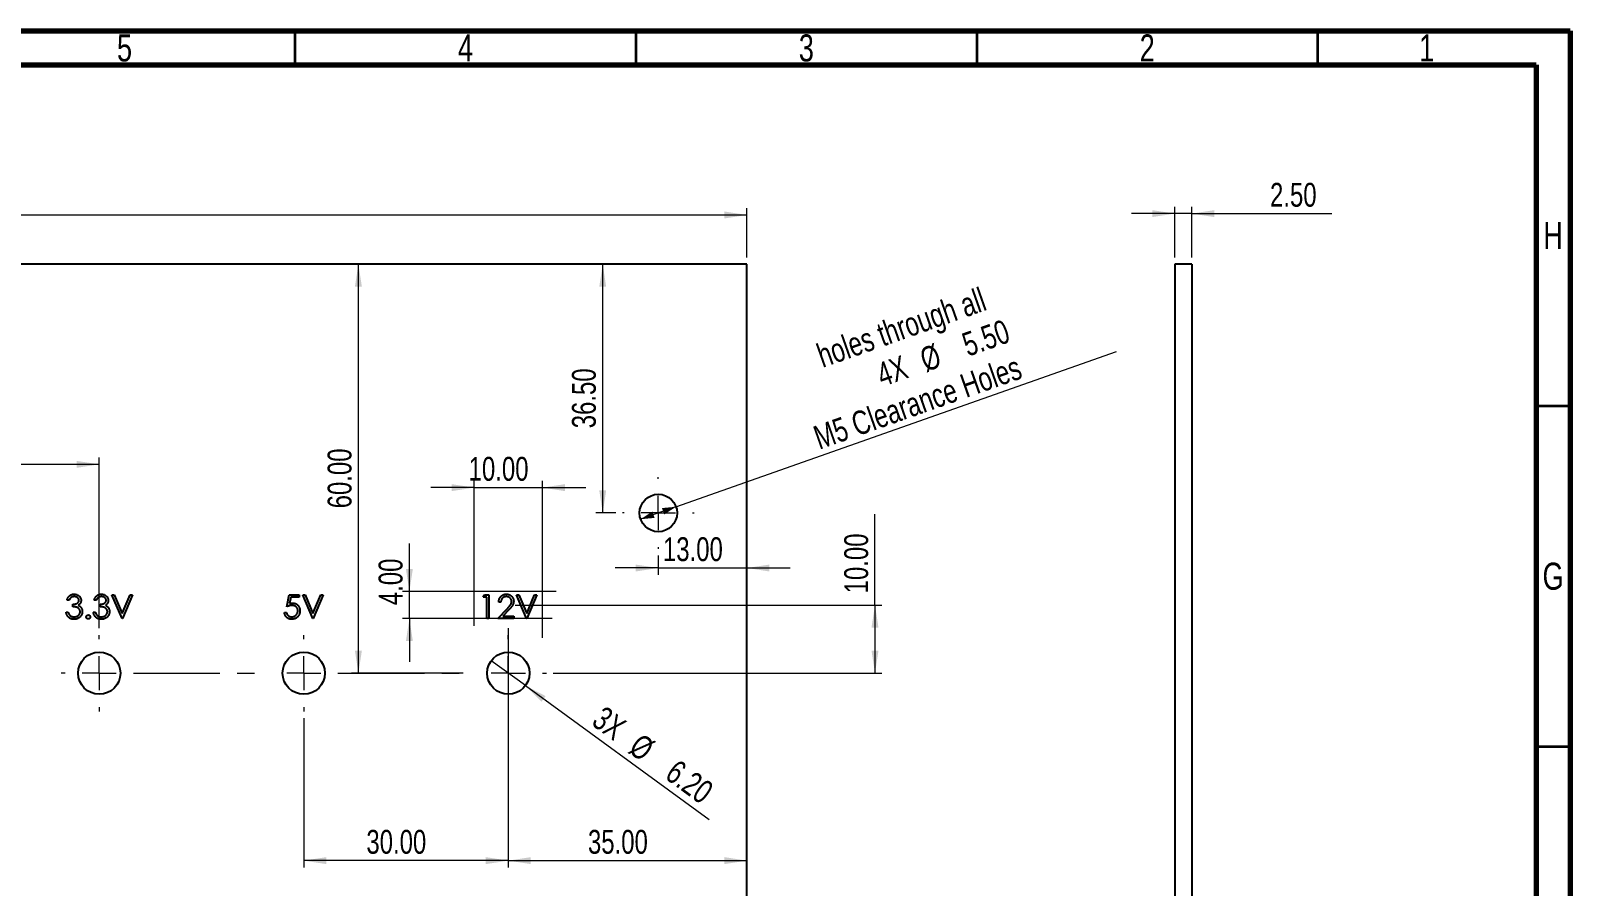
# Model space of a CAD drawing. Header units: millimetres. Extents: x 0 to 589, y 0 to 415.
# Drawn here: x 363.2 to 589, y 289.5 to 415 of the extents above; entities that cross this region are included whole.
import ezdxf

# ---------------------------------------------------------------- set-up
doc = ezdxf.new("R2010")
doc.units = ezdxf.units.MM
doc.linetypes.add('CENTERX2', pattern=[20.32, 12.7, -2.54, 2.54, -2.54])
doc.styles.add('SLDTEXTSTYLE1', font='TXT', dxfattribs={"width": 0.75})
doc.dimstyles.new('SLDDIMSTYLE0', dxfattribs={"dimtxt": 3.5, "dimasz": 3.302, "dimexe": 0, "dimexo": 0.0625, "dimgap": 0.875, "dimtad": 1, "dimrnd": 1e-09, "dimzin": 4, "dimdsep": 46, "dimtxsty": 'SLDTEXTSTYLE1', "dimsah": 1, "dimcen": 0.09, "dimadec": 0, "dimazin": 1, "dimtfac": 1, "dimtofl": 0, "dimtmove": 0, "dimatfit": 3, "dimfxl": 1, "dimfrac": 2, "dimtolj": 1, "dimtzin": 12, "dimarcsym": 0})
doc.dimstyles.new('SLDDIMSTYLE1', dxfattribs={"dimtxt": 3.5, "dimasz": 3.302, "dimexe": 0, "dimexo": 0.0625, "dimgap": 0.875, "dimtad": 1, "dimrnd": 1e-09, "dimzin": 4, "dimdsep": 46, "dimtxsty": 'SLDTEXTSTYLE1', "dimsah": 1, "dimcen": 0.09, "dimadec": 0, "dimazin": 1, "dimtfac": 1, "dimtmove": 0, "dimatfit": 0, "dimfxl": 1, "dimfrac": 2, "dimtolj": 1, "dimtzin": 12, "dimarcsym": 0})
doc.dimstyles.new('SLDDIMSTYLE2', dxfattribs={"dimtxt": 3.5, "dimasz": 3.302, "dimexe": 0, "dimexo": 0.0625, "dimgap": 0.875, "dimtad": 1, "dimrnd": 1e-09, "dimzin": 4, "dimdsep": 46, "dimtxsty": 'SLDTEXTSTYLE1', "dimblk1": 'NONE', "dimsah": 1, "dimcen": 0, "dimadec": 0, "dimazin": 1, "dimtfac": 1, "dimtmove": 0, "dimatfit": 3, "dimldrblk": 'NONE', "dimfxl": 1, "dimfrac": 2, "dimtolj": 1, "dimtzin": 12, "dimarcsym": 0})
doc.dimstyles.new('SLDDIMSTYLE3', dxfattribs={"dimtxt": 3.5, "dimasz": 3.302, "dimexe": 0, "dimexo": 0.0625, "dimgap": 0.875, "dimtad": 1, "dimrnd": 1e-09, "dimzin": 4, "dimdsep": 46, "dimtxsty": 'SLDTEXTSTYLE1', "dimsah": 1, "dimcen": 0, "dimadec": 0, "dimazin": 1, "dimtfac": 1, "dimtmove": 0, "dimatfit": 3, "dimfxl": 1, "dimfrac": 2, "dimtolj": 1, "dimtzin": 12, "dimarcsym": 0})

# ---------------------------------------------------------------- blocks, each defined once
blk = doc.blocks.new('_D_1')
at = {"color": 7, "linetype": 'Continuous', "lineweight": 0}
for p, q in [((43.25, 381.76), (43.25, 388.98)), ((468.25, 381.76), (468.25, 388.98)), ((43.25, 387.98), (468.25, 387.98))]:
    blk.add_line(p, q, dxfattribs=at)
at = {"color": 7, "linetype": 'Continuous', "lineweight": 18}
for points in [[(43.25, 387.98), (46.55, 387.47), (46.55, 388.49)], [(468.25, 387.98), (464.95, 388.49), (464.95, 387.47)]]:
    blk.add_solid(points, dxfattribs=at)
at = {"color": 7, "linetype": 'Continuous', "lineweight": 18, "insert": (248.64, 392.49), "char_height": 3.5, "attachment_point": 1, "style": 'SLDTEXTSTYLE1'}
blk.add_mtext('425.00', dxfattribs=at)
blk = doc.blocks.new('_D_22')
at = {"color": 7, "linetype": 'Continuous', "lineweight": 0}
for q in [(430.75, 322.59), (462.72, 299.27)]:
    blk.add_line((435.76, 318.93), q, dxfattribs=at)
at = {"color": 7, "linetype": 'Continuous', "lineweight": 18}
blk.add_solid([(435.76, 318.93), (438.12, 316.58), (438.72, 317.4)], dxfattribs=at)
at = {"color": 7, "linetype": 'Continuous', "lineweight": 18, "char_height": 3.5, "attachment_point": 1, "rotation": 323.8923, "style": 'SLDTEXTSTYLE1'}
for s, insert in [('3X', (447.35, 316.11)), ('%%c', (452.75, 312.1)), ('6.20', (458.1, 308.26))]:
    blk.add_mtext(s, dxfattribs=dict(at, insert=insert))
blk = doc.blocks.new('_None')
blk = doc.blocks.new('_D_23')
at = {"color": 7, "linetype": 'Continuous', "lineweight": 0}
for p, q in [((411.26, 320.76), (411.26, 380.76)), ((426.65, 320.76), (410.26, 320.76))]:
    blk.add_line(p, q, dxfattribs=at)
at = {"color": 7, "linetype": 'Continuous', "lineweight": 18}
for points in [[(411.26, 380.76), (410.75, 377.46), (411.77, 377.46)], [(411.26, 320.76), (411.77, 324.06), (410.75, 324.06)]]:
    blk.add_solid(points, dxfattribs=at)
at = {"color": 7, "linetype": 'Continuous', "lineweight": 18, "insert": (406.75, 344.94), "char_height": 3.5, "attachment_point": 1, "rotation": 90, "style": 'SLDTEXTSTYLE1'}
blk.add_mtext('60.00', dxfattribs=at)
blk = doc.blocks.new('_D_24')
at = {"color": 7, "linetype": 'Continuous', "lineweight": 0}
for p, q in [((433.25, 327.36), (433.25, 292.26)), ((433.25, 293.26), (468.25, 293.26))]:
    blk.add_line(p, q, dxfattribs=at)
at = {"color": 7, "linetype": 'Continuous', "lineweight": 18}
for points in [[(433.25, 293.26), (436.55, 292.75), (436.55, 293.77)], [(468.25, 293.26), (464.95, 293.77), (464.95, 292.75)]]:
    blk.add_solid(points, dxfattribs=at)
at = {"color": 7, "linetype": 'Continuous', "lineweight": 18, "insert": (444.93, 297.77), "char_height": 3.5, "attachment_point": 1, "style": 'SLDTEXTSTYLE1'}
blk.add_mtext('35.00', dxfattribs=at)
blk = doc.blocks.new('_D_25')
at = {"color": 7, "linetype": 'Continuous', "lineweight": 0}
for p, q in [((403.25, 314.16), (403.25, 292.26)), ((433.25, 314.16), (433.25, 292.26)), ((433.25, 293.26), (403.25, 293.26))]:
    blk.add_line(p, q, dxfattribs=at)
at = {"color": 7, "linetype": 'Continuous', "lineweight": 18}
for points in [[(403.25, 293.26), (406.55, 292.75), (406.55, 293.77)], [(433.25, 293.26), (429.95, 293.77), (429.95, 292.75)]]:
    blk.add_solid(points, dxfattribs=at)
at = {"color": 7, "linetype": 'Continuous', "lineweight": 18, "insert": (412.43, 297.77), "char_height": 3.5, "attachment_point": 1, "style": 'SLDTEXTSTYLE1'}
blk.add_mtext('30.00', dxfattribs=at)
blk = doc.blocks.new('_D_26')
at = {"color": 7, "linetype": 'Continuous', "lineweight": 0}
for p, q in [((418.74, 332.76), (418.74, 339.79)), ((440.25, 332.76), (417.74, 332.76)), ((418.74, 328.76), (418.74, 332.76)), ((439.66, 328.76), (417.74, 328.76)), ((418.74, 328.76), (418.74, 322.41))]:
    blk.add_line(p, q, dxfattribs=at)
at = {"color": 7, "linetype": 'Continuous', "lineweight": 18}
for points in [[(418.74, 332.76), (419.25, 336.06), (418.23, 336.06)], [(418.74, 328.76), (418.23, 325.46), (419.25, 325.46)]]:
    blk.add_solid(points, dxfattribs=at)
at = {"color": 7, "linetype": 'Continuous', "lineweight": 18, "insert": (414.23, 330.74), "char_height": 3.5, "attachment_point": 1, "rotation": 90, "style": 'SLDTEXTSTYLE1'}
blk.add_mtext('4.00', dxfattribs=at)
blk = doc.blocks.new('_D_27')
at = {"color": 7, "linetype": 'Continuous', "lineweight": 0}
for p, q in [((428.25, 347.98), (421.9, 347.98)), ((428.25, 327.71), (428.25, 348.98)), ((428.25, 347.98), (438.25, 347.98)), ((438.25, 325.94), (438.25, 348.98)), ((438.25, 347.98), (444.6, 347.98))]:
    blk.add_line(p, q, dxfattribs=at)
at = {"color": 7, "linetype": 'Continuous', "lineweight": 18}
for points in [[(428.25, 347.98), (424.95, 348.49), (424.95, 347.47)], [(438.25, 347.98), (441.55, 347.47), (441.55, 348.49)]]:
    blk.add_solid(points, dxfattribs=at)
at = {"color": 7, "linetype": 'Continuous', "lineweight": 18, "insert": (427.43, 352.49), "char_height": 3.5, "attachment_point": 1, "style": 'SLDTEXTSTYLE1'}
blk.add_mtext('10.00', dxfattribs=at)
blk = doc.blocks.new('_D_28')
at = {"color": 7, "linetype": 'Continuous', "lineweight": 0}
for p, q in [((487.03, 330.76), (487.03, 344.1)), ((434.25, 330.76), (488.03, 330.76)), ((487.03, 330.76), (487.03, 320.76)), ((439.85, 320.76), (488.03, 320.76))]:
    blk.add_line(p, q, dxfattribs=at)
at = {"color": 7, "linetype": 'Continuous', "lineweight": 18}
for points in [[(487.03, 330.76), (486.52, 327.46), (487.54, 327.46)], [(487.03, 320.76), (487.54, 324.06), (486.52, 324.06)]]:
    blk.add_solid(points, dxfattribs=at)
at = {"color": 7, "linetype": 'Continuous', "lineweight": 18, "insert": (482.52, 332.47), "char_height": 3.5, "attachment_point": 1, "rotation": 90, "style": 'SLDTEXTSTYLE1'}
blk.add_mtext('10.00', dxfattribs=at)
blk = doc.blocks.new('_D_29')
at = {"color": 7, "linetype": 'Continuous', "lineweight": 0}
for p, q in [((333.25, 327.36), (333.25, 352.39)), ((373.25, 327.36), (373.25, 352.39)), ((373.25, 351.39), (333.25, 351.39))]:
    blk.add_line(p, q, dxfattribs=at)
at = {"color": 7, "linetype": 'Continuous', "lineweight": 18}
for points in [[(333.25, 351.39), (336.55, 350.89), (336.55, 351.9)], [(373.25, 351.39), (369.95, 351.9), (369.95, 350.89)]]:
    blk.add_solid(points, dxfattribs=at)
at = {"color": 7, "linetype": 'Continuous', "lineweight": 18, "insert": (347.43, 355.91), "char_height": 3.5, "attachment_point": 1, "style": 'SLDTEXTSTYLE1'}
blk.add_mtext('40.00', dxfattribs=at)
blk = doc.blocks.new('_D_36')
at = {"color": 7, "linetype": 'Continuous', "lineweight": 0}
for q in [(522.46, 367.97), (452.66, 343.35)]:
    blk.add_line((457.84, 345.17), q, dxfattribs=at)
at = {"color": 7, "linetype": 'Continuous', "lineweight": 18}
for points in [[(452.66, 343.35), (454.71, 343.54), (454.38, 344.48)], [(457.84, 345.17), (455.79, 344.98), (456.12, 344.04)]]:
    blk.add_solid(points, dxfattribs=at)
at = {"color": 7, "linetype": 'Continuous', "lineweight": 18, "char_height": 3.5, "attachment_point": 1, "rotation": 19.4309, "style": 'SLDTEXTSTYLE1'}
for s, insert in [('holes through all', (478.17, 368.84)), ('5.50', (499.49, 370.47)), ('%%c', (493.3, 368.23)), ('M5 Clearance Holes', (477.69, 356.83)), ('4X', (486.94, 366.04))]:
    blk.add_mtext(s, dxfattribs=dict(at, insert=insert))
blk = doc.blocks.new('_D_37')
at = {"color": 7, "linetype": 'Continuous', "lineweight": 0}
for p, q in [((447.1, 344.26), (447.1, 380.76)), ((449, 344.26), (446.1, 344.26))]:
    blk.add_line(p, q, dxfattribs=at)
at = {"color": 7, "linetype": 'Continuous', "lineweight": 18}
for points in [[(447.1, 380.76), (446.59, 377.46), (447.6, 377.46)], [(447.1, 344.26), (447.6, 347.56), (446.59, 347.56)]]:
    blk.add_solid(points, dxfattribs=at)
at = {"color": 7, "linetype": 'Continuous', "lineweight": 18, "insert": (442.58, 356.69), "char_height": 3.5, "attachment_point": 1, "rotation": 90, "style": 'SLDTEXTSTYLE1'}
blk.add_mtext('36.50', dxfattribs=at)
blk = doc.blocks.new('_D_38')
at = {"color": 7, "linetype": 'Continuous', "lineweight": 0}
for p, q in [((455.25, 338.01), (455.25, 335.19)), ((455.25, 336.19), (448.9, 336.19)), ((455.25, 336.19), (468.25, 336.19)), ((468.25, 336.19), (474.6, 336.19))]:
    blk.add_line(p, q, dxfattribs=at)
at = {"color": 7, "linetype": 'Continuous', "lineweight": 18}
for points in [[(455.25, 336.19), (451.95, 336.69), (451.95, 335.68)], [(468.25, 336.19), (471.55, 335.68), (471.55, 336.69)]]:
    blk.add_solid(points, dxfattribs=at)
at = {"color": 7, "linetype": 'Continuous', "lineweight": 18, "insert": (455.93, 340.7), "char_height": 3.5, "attachment_point": 1, "style": 'SLDTEXTSTYLE1'}
blk.add_mtext('13.00', dxfattribs=at)
blk = doc.blocks.new('SW_CENTERMARKSYMBOL_3')
at = {"color": 0, "linetype": 'Continuous', "lineweight": 18}
for p, q in [((0, 5), (0, 5.25)), ((0, 0), (0, 2.5)), ((-5, 0), (-5.25, 0)), ((0, 0), (-2.5, 0)), ((0, 0), (0, -2.5)), ((0, 0), (2.5, 0)), ((5, 0), (5.25, 0)), ((0, -5), (0, -5.25))]:
    blk.add_line(p, q, dxfattribs=at)
blk = doc.blocks.new('SW_CENTERMARKSYMBOL_5')
at = {"color": 0, "linetype": 'Continuous', "lineweight": 18}
for p, q in [((-30, 5), (-30, 5.6)), ((0, 5), (0, 5.6)), ((30, 5), (30, 5.6)), ((-30, 0), (-30, 2.5)), ((0, 0), (0, 2.5)), ((30, 0), (30, 2.5)), ((-35, 0), (-35.6, 0)), ((-30, 0), (-32.5, 0)), ((-30, 0), (-30, -2.5)), ((-30, 0), (-27.5, 0)), ((0, 0), (-2.5, 0)), ((0, 0), (0, -2.5)), ((0, 0), (2.5, 0)), ((30, 0), (27.5, 0)), ((30, 0), (30, -2.5)), ((30, 0), (32.5, 0)), ((35, 0), (35.6, 0)), ((-30, -5), (-30, -5.6)), ((0, -5), (0, -5.6)), ((30, -5), (30, -5.6))]:
    blk.add_line(p, q, dxfattribs=at)
at = {"color": 0, "linetype": 'CENTERX2', "lineweight": 18}
for p, q in [((-25, 0), (-5, 0)), ((5, 0), (25, 0))]:
    blk.add_line(p, q, dxfattribs=at)
blk = doc.blocks.new('_D_50')
at = {"color": 7, "linetype": 'Continuous', "lineweight": 0}
for p, q in [((531, 381.76), (531, 389.18)), ((533.5, 381.76), (533.5, 389.18)), ((531, 388.18), (524.65, 388.18)), ((533.5, 388.18), (531, 388.18)), ((533.5, 388.18), (554.02, 388.18))]:
    blk.add_line(p, q, dxfattribs=at)
at = {"color": 7, "linetype": 'Continuous', "lineweight": 18}
for points in [[(531, 388.18), (527.69, 388.69), (527.69, 387.67)], [(533.5, 388.18), (536.8, 387.67), (536.8, 388.69)]]:
    blk.add_solid(points, dxfattribs=at)
at = {"color": 7, "linetype": 'Continuous', "lineweight": 18, "insert": (544.97, 392.69), "char_height": 3.5, "attachment_point": 1, "style": 'SLDTEXTSTYLE1'}
blk.add_mtext('2.50', dxfattribs=at)

msp = doc.modelspace()

# ---------------------------------------------------------------- linework, layer by layer
at = {"color": 7, "linetype": 'Continuous', "lineweight": 70}
for p, q in [((15, 415), (589, 415)), ((589, 415), (589, 5)), ((20, 410), (584, 410)), ((584, 410), (584, 10))]:
    msp.add_line(p, q, dxfattribs=at)
at = {"color": 7, "linetype": 'Continuous', "lineweight": 35}
for p, q in [((402, 410), (402, 415)), ((452, 410), (452, 415)), ((502, 410), (502, 415)), ((552, 410), (552, 415)), ((584, 360), (589, 360)), ((584, 310), (589, 310))]:
    msp.add_line(p, q, dxfattribs=at)
at = {"color": 7, "linetype": 'Continuous', "lineweight": 25}
for p, q in [((468.251, 380.76), (43.251, 380.76)), ((468.251, 162.76), (468.251, 380.76)), ((530.996, 380.76), (530.996, 162.76)), ((533.496, 380.76), (530.996, 380.76)), ((533.496, 380.76), (533.496, 162.76)), ((375.117, 332.26), (375.453, 332.26)), ((376.597, 328.76), (375.117, 332.26)), ((375.453, 332.26), (376.62, 329.502)), ((376.62, 329.502), (377.786, 332.26)), ((378.123, 332.26), (376.642, 328.76)), ((377.786, 332.26), (378.123, 332.26)), ((400.761, 330.51), (401.12, 332.26)), ((401.12, 332.26), (402.556, 332.26)), ((402.556, 332.26), (402.556, 331.901)), ((403.094, 332.26), (403.431, 332.26)), ((404.575, 328.76), (403.094, 332.26)), ((403.431, 332.26), (404.597, 329.502)), ((404.597, 329.502), (405.764, 332.26)), ((406.101, 332.26), (404.62, 328.76)), ((405.764, 332.26), (406.101, 332.26)), ((429.549, 331.901), (429.755, 332.26)), ((429.755, 332.26), (430.402, 332.26)), ((430.402, 332.26), (430.402, 328.76)), ((434.44, 332.26), (434.777, 332.26)), ((435.921, 328.76), (434.44, 332.26)), ((434.777, 332.26), (435.943, 329.502)), ((435.943, 329.502), (437.11, 332.26)), ((437.447, 332.26), (435.966, 328.76)), ((437.11, 332.26), (437.447, 332.26)), ((368.386, 329.702), (368.7, 329.702)), ((368.834, 331.452), (368.52, 331.452)), ((369.373, 330.51), (369.373, 330.869)), ((372.379, 329.702), (372.693, 329.702)), ((372.828, 331.452), (372.514, 331.452)), ((373.367, 330.51), (373.367, 330.869)), ((400.402, 329.657), (400.716, 329.657)), ((401.365, 331.901), (401.177, 330.98)), ((402.556, 331.901), (401.365, 331.901)), ((430.088, 331.901), (429.549, 331.901)), ((430.088, 328.76), (430.088, 331.901)), ((431.703, 328.76), (433.06, 330.208)), ((432.152, 331.183), (431.838, 331.183)), ((433.328, 330.053), (432.453, 329.119)), ((376.642, 328.76), (376.597, 328.76)), ((404.62, 328.76), (404.575, 328.76)), ((430.402, 328.76), (430.088, 328.76)), ((434.081, 328.76), (431.703, 328.76)), ((432.453, 329.119), (434.081, 329.119)), ((434.081, 329.119), (434.081, 328.76)), ((435.966, 328.76), (435.921, 328.76))]:
    msp.add_line(p, q, dxfattribs=at)
for centre, radius in [((455.251, 344.26), 2.75), ((373.251, 320.76), 3.1), ((403.251, 320.76), 3.1), ((433.251, 320.76), 3.1)]:
    msp.add_circle(centre, radius, dxfattribs=at)
for points, knots in [([(368.52, 331.452), (368.529, 331.487), (368.546, 331.556), (368.58, 331.655), (368.618, 331.748), (368.663, 331.834), (368.713, 331.915), (368.77, 331.988), (368.831, 332.057), (368.899, 332.118), (368.97, 332.173), (369.045, 332.219), (369.124, 332.26), (369.205, 332.293), (369.29, 332.318), (369.378, 332.336), (369.469, 332.348), (369.531, 332.349), (369.562, 332.35)], [0, 0, 0, 0, 0.0726253, 0.1419766, 0.2089849, 0.2739569, 0.3368893, 0.398745, 0.4601159, 0.5208249, 0.5809945, 0.6401519, 0.6986225, 0.7572711, 0.8164267, 0.876254, 0.9371653, 1, 1, 1, 1]), ([(369.566, 331.991), (369.527, 331.989), (369.449, 331.987), (369.337, 331.963), (369.232, 331.925), (369.152, 331.879), (369.094, 331.835), (369.052, 331.796), (369.01, 331.752), (368.972, 331.702), (368.934, 331.648), (368.899, 331.587), (368.865, 331.522), (368.845, 331.476), (368.834, 331.452)], [0, 0, 0, 0, 0.1227119, 0.239685, 0.3518159, 0.4637661, 0.5208178, 0.5794483, 0.6406041, 0.7052975, 0.7736339, 0.8446694, 0.9200565, 1, 1, 1, 1]), ([(369.562, 332.35), (369.608, 332.348), (369.698, 332.346), (369.831, 332.321), (369.959, 332.281), (370.081, 332.227), (370.194, 332.16), (370.295, 332.08), (370.382, 331.988), (370.455, 331.888), (370.512, 331.78), (370.554, 331.669), (370.58, 331.556), (370.583, 331.479), (370.584, 331.44)], [0, 0, 0, 0, 0.0902542, 0.1785398, 0.266093, 0.354631, 0.4418862, 0.5257469, 0.6081136, 0.6901973, 0.7708215, 0.8483262, 0.9240117, 1, 1, 1, 1]), ([(370.27, 331.442), (370.27, 331.46), (370.269, 331.496), (370.259, 331.549), (370.243, 331.601), (370.222, 331.651), (370.193, 331.698), (370.158, 331.744), (370.118, 331.787), (370.071, 331.828), (370.02, 331.867), (369.965, 331.9), (369.906, 331.928), (369.845, 331.951), (369.78, 331.969), (369.712, 331.981), (369.64, 331.989), (369.591, 331.99), (369.566, 331.991)], [0, 0, 0, 0, 0.0552745, 0.1099661, 0.1632474, 0.2180762, 0.2733009, 0.3309093, 0.3909945, 0.454176, 0.5188615, 0.5833105, 0.6485167, 0.7150309, 0.7825021, 0.8523227, 0.9249285, 1, 1, 1, 1]), ([(372.514, 331.452), (372.522, 331.487), (372.539, 331.556), (372.574, 331.655), (372.612, 331.748), (372.657, 331.834), (372.707, 331.915), (372.763, 331.988), (372.825, 332.057), (372.892, 332.118), (372.964, 332.173), (373.039, 332.219), (373.117, 332.26), (373.199, 332.293), (373.284, 332.318), (373.372, 332.336), (373.463, 332.348), (373.524, 332.349), (373.556, 332.35)], [0, 0, 0, 0, 0.0726253, 0.1419766, 0.2089849, 0.2739569, 0.3368893, 0.398745, 0.4601159, 0.5208249, 0.5809945, 0.6401519, 0.6986225, 0.7572711, 0.8164267, 0.876254, 0.9371653, 1, 1, 1, 1]), ([(373.56, 331.991), (373.52, 331.989), (373.442, 331.987), (373.33, 331.963), (373.226, 331.925), (373.146, 331.879), (373.087, 331.835), (373.045, 331.796), (373.004, 331.752), (372.966, 331.702), (372.928, 331.648), (372.893, 331.587), (372.859, 331.522), (372.839, 331.476), (372.828, 331.452)], [0, 0, 0, 0, 0.1227119, 0.239685, 0.3518159, 0.4637661, 0.5208178, 0.5794483, 0.6406041, 0.7052975, 0.7736339, 0.8446694, 0.9200565, 1, 1, 1, 1]), ([(373.556, 332.35), (373.602, 332.348), (373.692, 332.346), (373.825, 332.321), (373.953, 332.281), (374.075, 332.227), (374.188, 332.16), (374.289, 332.08), (374.375, 331.988), (374.448, 331.888), (374.505, 331.78), (374.547, 331.669), (374.573, 331.556), (374.576, 331.479), (374.578, 331.44)], [0, 0, 0, 0, 0.0902542, 0.1785398, 0.266093, 0.354631, 0.4418862, 0.5257469, 0.6081136, 0.6901973, 0.7708215, 0.8483262, 0.9240117, 1, 1, 1, 1]), ([(374.264, 331.442), (374.264, 331.46), (374.263, 331.496), (374.252, 331.549), (374.237, 331.601), (374.215, 331.651), (374.186, 331.698), (374.152, 331.744), (374.111, 331.787), (374.064, 331.828), (374.014, 331.867), (373.959, 331.9), (373.9, 331.928), (373.838, 331.951), (373.773, 331.969), (373.705, 331.981), (373.634, 331.989), (373.585, 331.99), (373.56, 331.991)], [0, 0, 0, 0, 0.0552745, 0.1099661, 0.1632474, 0.2180762, 0.2733009, 0.3309093, 0.3909945, 0.454176, 0.5188615, 0.5833105, 0.6485167, 0.7150309, 0.7825021, 0.8523227, 0.9249285, 1, 1, 1, 1]), ([(431.838, 331.183), (431.84, 331.225), (431.844, 331.307), (431.863, 331.426), (431.89, 331.54), (431.928, 331.648), (431.975, 331.75), (432.032, 331.847), (432.099, 331.938), (432.175, 332.023), (432.258, 332.1), (432.347, 332.166), (432.441, 332.223), (432.539, 332.27), (432.643, 332.305), (432.75, 332.331), (432.863, 332.347), (432.94, 332.349), (432.979, 332.35)], [0, 0, 0, 0, 0.0687908, 0.1351033, 0.1989787, 0.2619043, 0.323495, 0.3851954, 0.4469692, 0.5097648, 0.5722506, 0.6334052, 0.6932512, 0.7525832, 0.8125793, 0.8732751, 0.9355499, 1, 1, 1, 1]), ([(432.963, 331.991), (432.936, 331.99), (432.882, 331.989), (432.803, 331.979), (432.728, 331.962), (432.656, 331.939), (432.587, 331.909), (432.522, 331.872), (432.461, 331.829), (432.404, 331.779), (432.351, 331.724), (432.305, 331.662), (432.264, 331.595), (432.229, 331.523), (432.2, 331.446), (432.178, 331.363), (432.161, 331.275), (432.155, 331.214), (432.152, 331.183)], [0, 0, 0, 0, 0.0644387, 0.1265469, 0.1868872, 0.2458775, 0.3040409, 0.3621912, 0.4209759, 0.4806603, 0.5406003, 0.6006891, 0.6619358, 0.7244425, 0.7890384, 0.8563138, 0.926352, 1, 1, 1, 1]), ([(433.722, 331.281), (433.722, 331.305), (433.72, 331.352), (433.709, 331.421), (433.693, 331.488), (433.669, 331.552), (433.637, 331.613), (433.599, 331.672), (433.554, 331.729), (433.503, 331.782), (433.446, 331.831), (433.387, 331.874), (433.324, 331.91), (433.258, 331.939), (433.188, 331.962), (433.116, 331.979), (433.041, 331.989), (432.989, 331.99), (432.963, 331.991)], [0, 0, 0, 0, 0.0619654, 0.1221219, 0.1809885, 0.2399332, 0.2999058, 0.3599888, 0.4217757, 0.4865758, 0.5515348, 0.6150175, 0.6772586, 0.73973, 0.8030501, 0.8664951, 0.9319735, 1, 1, 1, 1]), ([(432.979, 332.35), (433.017, 332.349), (433.093, 332.347), (433.203, 332.332), (433.308, 332.308), (433.407, 332.275), (433.5, 332.23), (433.587, 332.176), (433.67, 332.114), (433.745, 332.041), (433.813, 331.963), (433.873, 331.879), (433.923, 331.793), (433.965, 331.703), (433.996, 331.609), (434.02, 331.513), (434.033, 331.412), (434.035, 331.344), (434.036, 331.309)], [0, 0, 0, 0, 0.0694755, 0.1365168, 0.2007888, 0.2638297, 0.325735, 0.3872907, 0.4495092, 0.5129678, 0.5762752, 0.6375801, 0.6979026, 0.7571721, 0.8165985, 0.8766532, 0.9372896, 1, 1, 1, 1]), ([(369.553, 328.67), (369.516, 328.671), (369.442, 328.673), (369.334, 328.684), (369.231, 328.706), (369.132, 328.734), (369.038, 328.771), (368.949, 328.816), (368.865, 328.869), (368.786, 328.931), (368.712, 329.001), (368.645, 329.079), (368.584, 329.164), (368.531, 329.257), (368.484, 329.357), (368.445, 329.465), (368.41, 329.58), (368.394, 329.661), (368.386, 329.702)], [0, 0, 0, 0, 0.0655412, 0.1289632, 0.1903771, 0.2500924, 0.3085484, 0.366398, 0.4245422, 0.48317, 0.5422434, 0.6017394, 0.662506, 0.7248555, 0.7891278, 0.8563464, 0.9262952, 1, 1, 1, 1]), ([(368.7, 329.702), (368.708, 329.675), (368.724, 329.623), (368.751, 329.547), (368.782, 329.478), (368.815, 329.415), (368.85, 329.357), (368.889, 329.305), (368.929, 329.258), (368.959, 329.231), (368.974, 329.218)], [0, 0, 0, 0, 0.1497704, 0.2913164, 0.4259664, 0.5521596, 0.6715274, 0.7861216, 0.8953251, 1, 1, 1, 1]), ([(369.373, 330.869), (369.416, 330.87), (369.501, 330.871), (369.625, 330.888), (369.743, 330.913), (369.854, 330.949), (369.955, 330.992), (370.042, 331.042), (370.115, 331.098), (370.172, 331.159), (370.216, 331.226), (370.248, 331.295), (370.267, 331.367), (370.269, 331.417), (370.27, 331.442)], [0, 0, 0, 0, 0.1101656, 0.2157873, 0.3180274, 0.417574, 0.5116505, 0.5961621, 0.6729345, 0.7436696, 0.810677, 0.874059, 0.9366963, 1, 1, 1, 1]), ([(370.45, 329.77), (370.448, 329.802), (370.445, 329.867), (370.422, 329.963), (370.384, 330.055), (370.33, 330.142), (370.265, 330.223), (370.188, 330.295), (370.1, 330.355), (370.019, 330.396), (369.947, 330.424), (369.886, 330.442), (369.817, 330.458), (369.742, 330.473), (369.66, 330.485), (369.57, 330.496), (369.474, 330.504), (369.407, 330.508), (369.373, 330.51)], [0, 0, 0, 0, 0.0669092, 0.1334854, 0.2010351, 0.2712343, 0.34288, 0.4138361, 0.4859766, 0.5602296, 0.5998842, 0.6440548, 0.6918919, 0.7446875, 0.8014918, 0.8628577, 0.9293284, 1, 1, 1, 1]), ([(370.764, 329.8), (370.762, 329.751), (370.759, 329.653), (370.727, 329.508), (370.677, 329.367), (370.607, 329.232), (370.521, 329.106), (370.418, 328.993), (370.301, 328.895), (370.17, 328.814), (370.029, 328.749), (369.877, 328.704), (369.718, 328.675), (369.609, 328.672), (369.553, 328.67)], [0, 0, 0, 0, 0.0796483, 0.1589217, 0.2396195, 0.3226094, 0.4060346, 0.4876021, 0.5696846, 0.6530361, 0.7374357, 0.8224778, 0.9097477, 1, 1, 1, 1]), ([(369.559, 329.029), (369.591, 329.03), (369.656, 329.031), (369.749, 329.042), (369.838, 329.058), (369.921, 329.083), (370, 329.114), (370.074, 329.153), (370.142, 329.198), (370.206, 329.249), (370.263, 329.306), (370.313, 329.365), (370.355, 329.426), (370.39, 329.49), (370.417, 329.557), (370.435, 329.626), (370.448, 329.697), (370.449, 329.745), (370.45, 329.77)], [0, 0, 0, 0, 0.0760717, 0.1487517, 0.2184028, 0.2857596, 0.350598, 0.414964, 0.4780693, 0.5417607, 0.6043499, 0.664075, 0.7214636, 0.7775871, 0.8326444, 0.8878435, 0.9434603, 1, 1, 1, 1]), ([(370.584, 331.44), (370.583, 331.403), (370.581, 331.331), (370.562, 331.225), (370.529, 331.126), (370.484, 331.032), (370.426, 330.944), (370.355, 330.862), (370.272, 330.786), (370.208, 330.743), (370.176, 330.72)], [0, 0, 0, 0, 0.1280675, 0.2506083, 0.3706302, 0.4900722, 0.6103748, 0.7343131, 0.8632165, 1, 1, 1, 1]), ([(370.176, 330.72), (370.213, 330.702), (370.287, 330.667), (370.387, 330.597), (370.479, 330.516), (370.529, 330.453), (370.555, 330.422)], [0, 0, 0, 0, 0.2538796, 0.5030089, 0.7502911, 1, 1, 1, 1]), ([(370.555, 330.422), (370.572, 330.399), (370.605, 330.353), (370.647, 330.279), (370.684, 330.205), (370.713, 330.128), (370.736, 330.049), (370.752, 329.968), (370.762, 329.884), (370.763, 329.828), (370.764, 329.8)], [0, 0, 0, 0, 0.1281355, 0.2541727, 0.3781116, 0.5017123, 0.6239863, 0.7470956, 0.8728746, 1, 1, 1, 1]), ([(373.547, 328.67), (373.509, 328.671), (373.436, 328.673), (373.327, 328.684), (373.224, 328.706), (373.126, 328.734), (373.032, 328.771), (372.943, 328.816), (372.858, 328.869), (372.779, 328.931), (372.705, 329.001), (372.639, 329.079), (372.578, 329.164), (372.525, 329.257), (372.477, 329.357), (372.438, 329.465), (372.404, 329.58), (372.388, 329.661), (372.379, 329.702)], [0, 0, 0, 0, 0.0655412, 0.1289632, 0.1903771, 0.2500924, 0.3085484, 0.366398, 0.4245422, 0.48317, 0.5422434, 0.6017394, 0.662506, 0.7248555, 0.7891278, 0.8563464, 0.9262952, 1, 1, 1, 1]), ([(372.693, 329.702), (372.702, 329.675), (372.718, 329.623), (372.745, 329.547), (372.776, 329.478), (372.809, 329.415), (372.843, 329.357), (372.882, 329.305), (372.923, 329.258), (372.953, 329.231), (372.968, 329.218)], [0, 0, 0, 0, 0.1497704, 0.2913164, 0.4259664, 0.5521596, 0.6715274, 0.7861216, 0.8953251, 1, 1, 1, 1]), ([(373.367, 330.869), (373.41, 330.87), (373.495, 330.871), (373.619, 330.888), (373.737, 330.913), (373.847, 330.949), (373.948, 330.992), (374.035, 331.042), (374.108, 331.098), (374.166, 331.159), (374.21, 331.226), (374.241, 331.295), (374.26, 331.367), (374.263, 331.417), (374.264, 331.442)], [0, 0, 0, 0, 0.1101656, 0.2157873, 0.3180274, 0.417574, 0.5116505, 0.5961621, 0.6729345, 0.7436696, 0.810677, 0.874059, 0.9366963, 1, 1, 1, 1]), ([(374.443, 329.77), (374.442, 329.802), (374.439, 329.867), (374.416, 329.963), (374.377, 330.055), (374.324, 330.142), (374.258, 330.223), (374.182, 330.295), (374.094, 330.355), (374.013, 330.396), (373.941, 330.424), (373.88, 330.442), (373.811, 330.458), (373.736, 330.473), (373.653, 330.485), (373.564, 330.496), (373.468, 330.504), (373.401, 330.508), (373.367, 330.51)], [0, 0, 0, 0, 0.0669092, 0.1334854, 0.2010351, 0.2712343, 0.34288, 0.4138361, 0.4859766, 0.5602296, 0.5998842, 0.6440548, 0.6918919, 0.7446875, 0.8014918, 0.8628577, 0.9293284, 1, 1, 1, 1]), ([(374.758, 329.8), (374.756, 329.751), (374.752, 329.653), (374.72, 329.508), (374.671, 329.367), (374.6, 329.232), (374.514, 329.106), (374.412, 328.993), (374.295, 328.895), (374.164, 328.814), (374.022, 328.749), (373.871, 328.704), (373.711, 328.675), (373.602, 328.672), (373.547, 328.67)], [0, 0, 0, 0, 0.0796483, 0.1589217, 0.2396195, 0.3226094, 0.4060346, 0.4876021, 0.5696846, 0.6530361, 0.7374357, 0.8224778, 0.9097477, 1, 1, 1, 1]), ([(373.552, 329.029), (373.585, 329.03), (373.649, 329.031), (373.743, 329.042), (373.831, 329.058), (373.915, 329.083), (373.994, 329.114), (374.067, 329.153), (374.136, 329.198), (374.199, 329.249), (374.256, 329.306), (374.306, 329.365), (374.349, 329.426), (374.383, 329.49), (374.411, 329.557), (374.429, 329.626), (374.442, 329.697), (374.443, 329.745), (374.443, 329.77)], [0, 0, 0, 0, 0.0760717, 0.1487517, 0.2184028, 0.2857596, 0.350598, 0.414964, 0.4780693, 0.5417607, 0.6043499, 0.664075, 0.7214636, 0.7775871, 0.8326444, 0.8878435, 0.9434603, 1, 1, 1, 1]), ([(374.578, 331.44), (374.577, 331.403), (374.575, 331.331), (374.555, 331.225), (374.523, 331.126), (374.478, 331.032), (374.419, 330.944), (374.349, 330.862), (374.265, 330.786), (374.202, 330.743), (374.169, 330.72)], [0, 0, 0, 0, 0.1280675, 0.2506083, 0.3706302, 0.4900722, 0.6103748, 0.7343131, 0.8632165, 1, 1, 1, 1]), ([(374.169, 330.72), (374.207, 330.702), (374.28, 330.667), (374.381, 330.597), (374.472, 330.516), (374.523, 330.453), (374.549, 330.422)], [0, 0, 0, 0, 0.2538796, 0.5030089, 0.7502911, 1, 1, 1, 1]), ([(374.549, 330.422), (374.565, 330.399), (374.599, 330.353), (374.64, 330.279), (374.678, 330.205), (374.707, 330.128), (374.729, 330.049), (374.745, 329.968), (374.755, 329.884), (374.757, 329.828), (374.758, 329.8)], [0, 0, 0, 0, 0.1281355, 0.2541727, 0.3781116, 0.5017123, 0.6239863, 0.7470956, 0.8728746, 1, 1, 1, 1]), ([(401.47, 328.67), (401.435, 328.671), (401.366, 328.672), (401.266, 328.686), (401.169, 328.707), (401.077, 328.737), (400.988, 328.776), (400.905, 328.824), (400.824, 328.879), (400.75, 328.944), (400.681, 329.015), (400.619, 329.092), (400.564, 329.174), (400.516, 329.261), (400.476, 329.353), (400.444, 329.45), (400.418, 329.552), (400.407, 329.622), (400.402, 329.657)], [0, 0, 0, 0, 0.0654211, 0.1287084, 0.1902361, 0.2507244, 0.3106372, 0.3707664, 0.4316147, 0.493523, 0.5558835, 0.6173424, 0.678668, 0.7407114, 0.8029854, 0.8668026, 0.9323472, 1, 1, 1, 1]), ([(400.716, 329.657), (400.724, 329.624), (400.738, 329.56), (400.771, 329.47), (400.811, 329.389), (400.858, 329.318), (400.915, 329.255), (400.979, 329.2), (401.052, 329.15), (401.132, 329.108), (401.217, 329.072), (401.306, 329.048), (401.396, 329.032), (401.457, 329.03), (401.488, 329.029)], [0, 0, 0, 0, 0.0946873, 0.1819942, 0.2643769, 0.3421799, 0.4186176, 0.4965091, 0.5773691, 0.6615106, 0.7467326, 0.831258, 0.9152056, 1, 1, 1, 1]), ([(401.532, 330.689), (401.505, 330.689), (401.449, 330.688), (401.363, 330.679), (401.273, 330.665), (401.178, 330.645), (401.08, 330.619), (400.977, 330.589), (400.87, 330.552), (400.798, 330.524), (400.761, 330.51)], [0, 0, 0, 0, 0.10220304, 0.21102334, 0.32509966, 0.4465021, 0.57378772, 0.70890071, 0.85035787, 1, 1, 1, 1]), ([(401.177, 330.98), (401.214, 330.991), (401.285, 331.01), (401.391, 331.032), (401.492, 331.046), (401.557, 331.048), (401.589, 331.048)], [0, 0, 0, 0, 0.2750684, 0.5329015, 0.7739735, 1, 1, 1, 1]), ([(402.69, 329.903), (402.69, 329.875), (402.688, 329.818), (402.682, 329.734), (402.669, 329.652), (402.651, 329.571), (402.629, 329.493), (402.601, 329.416), (402.568, 329.341), (402.531, 329.267), (402.49, 329.197), (402.444, 329.132), (402.396, 329.069), (402.344, 329.012), (402.288, 328.958), (402.228, 328.909), (402.165, 328.864), (402.099, 328.824), (402.03, 328.787), (401.957, 328.756), (401.883, 328.729), (401.805, 328.708), (401.725, 328.691), (401.642, 328.679), (401.557, 328.671), (401.499, 328.67), (401.47, 328.67)], [0, 0, 0, 0, 0.0440145, 0.0874341, 0.1301184, 0.1725537, 0.2145548, 0.2562981, 0.2984382, 0.340849, 0.3827152, 0.423924, 0.4642462, 0.5040737, 0.5438619, 0.5835667, 0.6230943, 0.6632291, 0.7035513, 0.7439379, 0.7845413, 0.8257501, 0.8677574, 0.9107452, 0.9549144, 1, 1, 1, 1]), ([(401.488, 329.029), (401.518, 329.03), (401.577, 329.032), (401.664, 329.044), (401.747, 329.063), (401.827, 329.092), (401.905, 329.127), (401.978, 329.171), (402.049, 329.223), (402.115, 329.282), (402.176, 329.347), (402.23, 329.416), (402.275, 329.49), (402.313, 329.568), (402.341, 329.65), (402.362, 329.735), (402.374, 329.825), (402.375, 329.886), (402.376, 329.917)], [0, 0, 0, 0, 0.0642073, 0.1264247, 0.1876803, 0.2482164, 0.3083051, 0.369661, 0.4316986, 0.4959469, 0.559758, 0.6222954, 0.6839106, 0.7450924, 0.8067402, 0.8690866, 0.93329, 1, 1, 1, 1]), ([(402.376, 329.917), (402.375, 329.945), (402.374, 330), (402.364, 330.08), (402.345, 330.156), (402.32, 330.228), (402.288, 330.297), (402.248, 330.361), (402.201, 330.421), (402.147, 330.476), (402.088, 330.527), (402.022, 330.57), (401.952, 330.606), (401.878, 330.638), (401.798, 330.661), (401.713, 330.678), (401.624, 330.687), (401.563, 330.689), (401.532, 330.689)], [0, 0, 0, 0, 0.0653514, 0.127916, 0.1883602, 0.2472161, 0.3056301, 0.3637698, 0.4226609, 0.4826873, 0.5433002, 0.604118, 0.6649649, 0.7274135, 0.7914676, 0.8580554, 0.9270368, 1, 1, 1, 1]), ([(401.589, 331.048), (401.628, 331.048), (401.705, 331.046), (401.817, 331.03), (401.924, 331.005), (402.026, 330.97), (402.123, 330.925), (402.214, 330.869), (402.3, 330.803), (402.38, 330.728), (402.453, 330.645), (402.517, 330.556), (402.571, 330.461), (402.614, 330.36), (402.649, 330.254), (402.672, 330.142), (402.688, 330.025), (402.689, 329.944), (402.69, 329.903)], [0, 0, 0, 0, 0.0658076, 0.1293943, 0.1908941, 0.2512811, 0.310815, 0.370371, 0.4307683, 0.4928813, 0.5551039, 0.6160671, 0.677256, 0.7382598, 0.8007621, 0.8647776, 0.9310453, 1, 1, 1, 1]), ([(433.06, 330.208), (433.093, 330.243), (433.157, 330.309), (433.247, 330.406), (433.327, 330.496), (433.399, 330.578), (433.461, 330.655), (433.516, 330.723), (433.56, 330.786), (433.608, 330.859), (433.654, 330.947), (433.694, 331.056), (433.718, 331.168), (433.721, 331.243), (433.722, 331.281)], [0, 0, 0, 0, 0.1108026, 0.2128292, 0.3061013, 0.3906473, 0.4669245, 0.534481, 0.5935869, 0.644557, 0.7362005, 0.825024, 0.9119856, 1, 1, 1, 1]), ([(434.036, 331.309), (434.035, 331.26), (434.031, 331.164), (434.003, 331.022), (433.958, 330.884), (433.904, 330.773), (433.849, 330.684), (433.8, 330.611), (433.743, 330.532), (433.676, 330.447), (433.602, 330.357), (433.519, 330.26), (433.426, 330.159), (433.362, 330.089), (433.328, 330.053)], [0, 0, 0, 0, 0.0987022, 0.1956723, 0.2924224, 0.3913425, 0.4444624, 0.5042288, 0.5703523, 0.6425458, 0.7222875, 0.8079211, 0.9004695, 1, 1, 1, 1]), ([(368.974, 329.218), (368.994, 329.203), (369.033, 329.173), (369.097, 329.135), (369.164, 329.101), (369.235, 329.076), (369.31, 329.054), (369.39, 329.04), (369.473, 329.03), (369.53, 329.03), (369.559, 329.029)], [0, 0, 0, 0, 0.1182713, 0.2361775, 0.3556629, 0.4759042, 0.6001273, 0.7286081, 0.8613135, 1, 1, 1, 1]), ([(371.347, 329.007), (371.348, 329.026), (371.35, 329.065), (371.367, 329.12), (371.395, 329.17), (371.432, 329.215), (371.476, 329.252), (371.526, 329.279), (371.581, 329.295), (371.619, 329.297), (371.639, 329.298)], [0, 0, 0, 0, 0.129097, 0.252046, 0.373905, 0.5010378, 0.6281707, 0.7513765, 0.872426, 1, 1, 1, 1]), ([(371.639, 328.715), (371.619, 328.716), (371.581, 328.718), (371.527, 328.735), (371.476, 328.762), (371.431, 328.799), (371.395, 328.844), (371.367, 328.895), (371.351, 328.949), (371.348, 328.987), (371.347, 329.007)], [0, 0, 0, 0, 0.1277566, 0.2494144, 0.3727965, 0.5001113, 0.6286099, 0.7506434, 0.8737684, 1, 1, 1, 1]), ([(371.639, 329.298), (371.658, 329.297), (371.697, 329.295), (371.752, 329.279), (371.802, 329.252), (371.846, 329.215), (371.883, 329.17), (371.912, 329.121), (371.927, 329.065), (371.929, 329.026), (371.931, 329.007)], [0, 0, 0, 0, 0.1275189, 0.2499859, 0.3717924, 0.4988704, 0.6259484, 0.7484917, 0.8709588, 1, 1, 1, 1]), ([(371.931, 329.007), (371.929, 328.987), (371.927, 328.95), (371.912, 328.894), (371.883, 328.845), (371.847, 328.799), (371.802, 328.762), (371.752, 328.735), (371.697, 328.718), (371.658, 328.716), (371.639, 328.715)], [0, 0, 0, 0, 0.1261777, 0.2488206, 0.37154, 0.4999837, 0.6272442, 0.7492255, 0.872298, 1, 1, 1, 1]), ([(372.968, 329.218), (372.987, 329.203), (373.026, 329.173), (373.09, 329.135), (373.157, 329.101), (373.229, 329.076), (373.304, 329.054), (373.383, 329.04), (373.467, 329.03), (373.523, 329.03), (373.552, 329.029)], [0, 0, 0, 0, 0.1182713, 0.2361775, 0.3556629, 0.4759042, 0.6001273, 0.7286081, 0.8613135, 1, 1, 1, 1])]:
    msp.add_open_spline(points, degree=3, knots=knots, dxfattribs=at)

# ---------------------------------------------------------------- block references
at = {"color": 7, "linetype": 'Continuous', "lineweight": 0}
for name, p in [('SW_CENTERMARKSYMBOL_3', (455.251, 344.26)), ('SW_CENTERMARKSYMBOL_5', (403.251, 320.76))]:
    msp.add_blockref(name, p, dxfattribs=at)

# ---------------------------------------------------------------- texts
at = {"color": 7, "linetype": 'Continuous', "lineweight": 0, "char_height": 3.969, "attachment_point": 2, "style": 'SLDTEXTSTYLE1'}
for s, insert in [('5', (376.96, 414.47)), ('4', (426.96, 414.47)), ('3', (476.96, 414.47)), ('2', (526.96, 414.47)), ('1', (567.96, 414.47)), ('H', (586.49, 386.97)), ('G', (586.487, 336.97))]:
    msp.add_mtext(s, dxfattribs=dict(at, insert=insert))

# ---------------------------------------------------------------- dimensions: what is measured, and where the dimension line sits
at = {"color": 7, "linetype": 'Continuous', "lineweight": 18}
for base, p1, p2, dimstyle, picture, middle in [((468.251, 390.76), (43.251, 380.76), (468.251, 380.76), 'SLDDIMSTYLE0', '_D_1', (255.751, 390.76)), ((530.996, 388.179), (533.496, 380.76), (530.996, 380.76), 'SLDDIMSTYLE1', '_D_50', (549.496, 388.179)), ((468.251, 296.039), (433.251, 320.76), (468.251, 380.76), 'SLDDIMSTYLE0', '_D_24', (450.751, 296.039)), ((468.251, 336.185), (455.251, 339.01), (468.251, 380.76), 'SLDDIMSTYLE1', '_D_38', (461.751, 336.185)), ((333.251, 354.172), (373.251, 320.76), (333.251, 320.76), 'SLDDIMSTYLE0', '_D_29', (353.251, 354.172)), ((438.251, 350.76), (428.251, 332.76), (438.251, 332.76), 'SLDDIMSTYLE1', '_D_27', (433.251, 350.76)), ((403.251, 296.039), (433.251, 320.76), (403.251, 320.76), 'SLDDIMSTYLE0', '_D_25', (418.251, 296.039))]:
    dim = msp.add_linear_dim(base=base, p1=p1, p2=p2, dimstyle=dimstyle, dxfattribs=at)
    dim.commit()
    dim.dimension.update_dxf_attribs({"geometry": picture, "text_midpoint": middle, "dimtype": 160})
for base, p1, p2, dimstyle, picture, middle in [((408.483, 380.76), (433.251, 320.76), (468.251, 380.76), 'SLDDIMSTYLE0', '_D_23', (408.483, 350.76)), ((447.096, 380.76), (450.001, 344.26), (468.251, 380.76), 'SLDDIMSTYLE0', '_D_37', (447.096, 362.51)), ((484.251, 320.76), (433.251, 330.76), (433.251, 320.76), 'SLDDIMSTYLE0', '_D_28', (484.251, 338.285)), ((415.963, 332.76), (428.251, 328.76), (428.251, 332.76), 'SLDDIMSTYLE1', '_D_26', (415.963, 335.261))]:
    dim = msp.add_linear_dim(base=base, p1=p1, p2=p2, angle=90, dimstyle=dimstyle, dxfattribs=at)
    dim.commit()
    dim.dimension.update_dxf_attribs({"geometry": picture, "text_midpoint": middle, "dimtype": 160})
for p1, p2, text, dimstyle, picture, middle in [((457.845, 345.175), (452.658, 343.345), 'holes through all\\P4X %%c <>\\PM5 Clearance Holes', 'SLDDIMSTYLE3', '_D_36', (501.462, 360.561)), ((430.747, 322.587), (435.756, 318.933), '3X %%c <>', 'SLDDIMSTYLE2', '_D_22', (453.815, 305.76))]:
    dim = msp.add_diameter_dim_2p(p1=p1, p2=p2, text=text, dimstyle=dimstyle, dxfattribs=at)
    dim.commit()
    dim.dimension.update_dxf_attribs({"geometry": picture, "text_midpoint": middle, "dimtype": 163})

doc.saveas('drawing.dxf')
